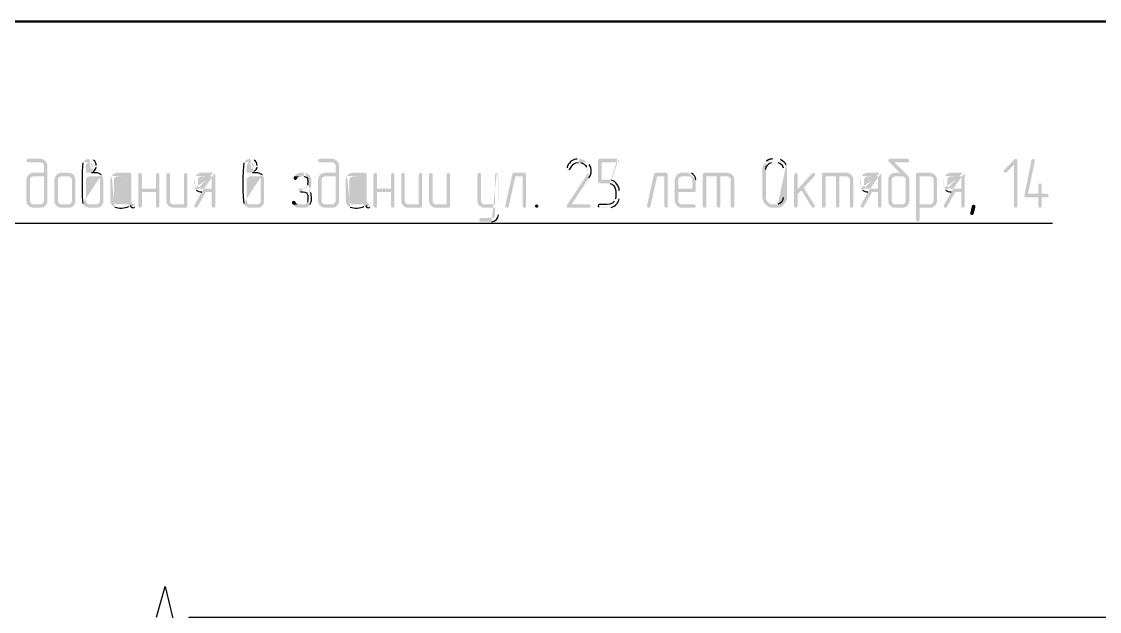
# Model space of a CAD drawing. Header units: millimetres. Extents: x -211 to 10565, y -2293 to 2244.
# Drawn here: x 5280.6 to 5368.6, y -122.5 to -74.3 of the extents above; entities that cross this region are included whole.
import ezdxf

# ---------------------------------------------------------------- set-up
doc = ezdxf.new("R2010")
doc.units = ezdxf.units.MM
doc.layers.add('PDF _Геометрия', color=7, linetype='Continuous')
doc.layers.add('PDF _Сплошная заливка', color=7, linetype='Continuous')

msp = doc.modelspace()

# ---------------------------------------------------------------- hatches: boundary and pattern name
at = {"layer": 'PDF _Сплошная заливка', "transparency": 33554559}
for points in [[(5282.115, -85.533), (5281.12, -85.533), (5281.015, -85.597), (5280.972, -85.681), (5281.015, -85.787), (5281.12, -85.83), (5282.115, -85.83), (5282.242, -85.851), (5282.327, -85.914), (5282.39, -85.999), (5282.411, -86.105), (5282.411, -86.676), (5281.565, -86.676), (5281.438, -86.697), (5281.332, -86.718), (5281.226, -86.782), (5281.142, -86.845), (5281.078, -86.93), (5282.411, -86.972), (5282.411, -88.961), (5282.39, -89.067), (5282.327, -89.152), (5282.327, -89.173), (5282.221, -89.236), (5282.115, -89.258), (5281.565, -89.258), (5281.078, -89.279), (5281.142, -89.363), (5281.226, -89.427), (5281.332, -89.49), (5281.438, -89.512), (5281.565, -89.533), (5282.115, -89.533), (5282.242, -89.512), (5282.348, -89.49), (5282.454, -89.448), (5282.538, -89.363), (5282.602, -89.279), (5282.644, -89.194), (5282.686, -89.088), (5282.686, -85.999), (5282.644, -85.893), (5282.602, -85.808), (5282.517, -85.703), (5282.348, -85.576), (5282.242, -85.555)], [(5305.942, -85.533), (5304.947, -85.533), (5304.841, -85.597), (5304.799, -85.681), (5304.841, -85.787), (5304.947, -85.83), (5305.942, -85.83), (5306.069, -85.851), (5306.153, -85.914), (5306.217, -85.999), (5306.238, -86.105), (5306.238, -86.676), (5305.391, -86.676), (5305.265, -86.697), (5305.159, -86.718), (5305.053, -86.782), (5304.968, -86.845), (5304.905, -86.93), (5306.238, -86.972), (5306.238, -88.961), (5306.217, -89.067), (5306.153, -89.152), (5306.153, -89.173), (5306.047, -89.236), (5305.942, -89.258), (5305.391, -89.258), (5304.905, -89.279), (5304.968, -89.363), (5305.053, -89.427), (5305.159, -89.49), (5305.265, -89.512), (5305.391, -89.533), (5305.942, -89.533), (5306.069, -89.512), (5306.174, -89.49), (5306.28, -89.448), (5306.365, -89.363), (5306.428, -89.279), (5306.471, -89.194), (5306.513, -89.088), (5306.513, -85.999), (5306.471, -85.893), (5306.428, -85.808), (5306.344, -85.703), (5306.174, -85.576), (5306.069, -85.555)], [(5352.96, -85.533), (5351.521, -85.533), (5351.415, -85.576), (5351.373, -85.66), (5351.373, -85.724), (5351.437, -85.787), (5352.346, -86.676), (5351.966, -86.676), (5351.839, -86.697), (5351.733, -86.718), (5351.627, -86.782), (5351.542, -86.845), (5351.479, -86.93), (5351.415, -87.036), (5351.373, -87.247), (5351.373, -88.961), (5351.415, -89.173), (5351.479, -89.279), (5351.966, -89.258), (5351.839, -89.236), (5351.754, -89.173), (5351.691, -89.067), (5351.669, -88.961), (5351.669, -87.247), (5351.691, -87.142), (5351.754, -87.057), (5351.839, -86.993), (5351.966, -86.972), (5352.516, -86.972), (5353.002, -86.951), (5352.939, -86.845), (5352.918, -86.845), (5351.881, -85.83), (5352.96, -85.83), (5353.066, -85.787), (5353.087, -85.681), (5353.045, -85.576)], [(5361.805, -85.533), (5361.699, -85.576), (5360.853, -86.443), (5360.811, -86.528), (5360.853, -86.634), (5360.938, -86.676), (5361.043, -86.634), (5361.657, -86.02), (5361.932, -85.681), (5361.89, -85.576)], [(5361.932, -85.681), (5361.657, -86.02), (5361.657, -89.406), (5361.699, -89.49), (5361.805, -89.533), (5361.89, -89.49), (5361.911, -89.49), (5361.932, -89.385)], [(5363.202, -85.533), (5363.117, -85.576), (5363.075, -85.66), (5362.503, -88.496), (5362.482, -88.538), (5362.525, -88.644), (5362.63, -88.686), (5363.625, -88.686), (5363.625, -89.406), (5363.667, -89.49), (5363.773, -89.533), (5363.879, -89.49), (5363.921, -89.385), (5363.921, -88.686), (5364.366, -88.686), (5364.45, -88.623), (5364.493, -88.538), (5364.45, -88.432), (5364.344, -88.39), (5362.8, -88.39), (5363.35, -85.703), (5363.35, -85.681), (5363.308, -85.576)], [(5281.078, -86.93), (5281.015, -87.036), (5280.972, -87.247), (5280.972, -88.961), (5281.015, -89.173), (5281.078, -89.279), (5281.565, -89.258), (5281.438, -89.236), (5281.353, -89.173), (5281.29, -89.067), (5281.269, -88.961), (5281.269, -87.247), (5281.29, -87.142), (5281.353, -87.057), (5281.438, -86.993), (5281.565, -86.972), (5282.411, -86.972)], [(5283.363, -86.93), (5283.279, -87.142), (5283.258, -87.247), (5283.258, -88.961), (5283.3, -89.173), (5283.363, -89.279), (5283.829, -89.258), (5283.723, -89.236), (5283.639, -89.173), (5283.575, -89.067), (5283.554, -88.961), (5283.554, -87.247), (5283.575, -87.142), (5283.639, -87.057), (5283.723, -86.993), (5283.829, -86.972), (5284.4, -86.972)], [(5284.4, -86.676), (5283.829, -86.676), (5283.617, -86.718), (5283.512, -86.782), (5283.363, -86.93), (5284.4, -86.972), (5284.527, -86.993), (5284.612, -87.057), (5284.675, -87.142), (5284.697, -87.247), (5284.697, -88.961), (5284.675, -89.067), (5284.612, -89.173), (5284.527, -89.236), (5284.4, -89.258), (5283.829, -89.258), (5283.363, -89.279), (5283.427, -89.363), (5283.512, -89.427), (5283.617, -89.49), (5283.723, -89.512), (5283.829, -89.533), (5284.527, -89.533), (5284.633, -89.49), (5284.718, -89.448), (5284.824, -89.363), (5284.887, -89.279), (5284.929, -89.194), (5284.972, -89.088), (5284.972, -87.142), (5284.887, -86.93), (5284.824, -86.845), (5284.739, -86.782), (5284.633, -86.718), (5284.527, -86.697)], [(5287.172, -86.93), (5286.686, -86.972), (5286.813, -86.993), (5286.897, -87.057), (5286.961, -87.142), (5286.982, -87.247), (5286.982, -88.961), (5286.961, -89.067), (5286.897, -89.152), (5286.897, -89.173), (5286.791, -89.236), (5286.686, -89.258), (5286.136, -89.258), (5285.649, -89.279), (5285.712, -89.363), (5285.797, -89.427), (5285.903, -89.49), (5286.009, -89.512), (5286.136, -89.533), (5286.686, -89.533), (5286.813, -89.512), (5286.918, -89.49), (5287.024, -89.448), (5287.109, -89.363), (5287.172, -89.279), (5287.215, -89.194), (5287.257, -89.088), (5287.257, -87.142), (5287.215, -87.036)], [(5289.415, -86.676), (5288.4, -86.676), (5288.188, -86.718), (5288.082, -86.782), (5287.998, -86.866), (5287.934, -86.93), (5289.267, -86.972), (5289.267, -88.961), (5289.246, -89.067), (5289.183, -89.173), (5289.098, -89.236), (5288.971, -89.258), (5288.4, -89.258), (5289.733, -89.258), (5289.669, -89.215), (5289.606, -89.152), (5289.563, -89.067), (5289.542, -88.961), (5289.542, -86.803), (5289.5, -86.718)], [(5290.262, -86.676), (5290.156, -86.74), (5290.114, -86.824), (5290.114, -89.406), (5290.156, -89.49), (5290.262, -89.533), (5290.368, -89.49), (5290.41, -89.385), (5290.41, -88.242), (5291.553, -88.242), (5290.41, -87.967), (5290.41, -86.824), (5290.368, -86.718)], [(5291.701, -86.676), (5291.595, -86.74), (5291.553, -86.824), (5291.553, -87.967), (5290.41, -87.967), (5291.553, -88.242), (5291.553, -89.406), (5291.595, -89.49), (5291.701, -89.533), (5291.785, -89.49), (5291.807, -89.49), (5291.828, -89.385), (5291.828, -86.824), (5291.785, -86.718)], [(5292.547, -86.676), (5292.441, -86.74), (5292.399, -86.824), (5292.399, -88.961), (5292.441, -89.173), (5292.505, -89.279), (5292.97, -89.258), (5292.865, -89.236), (5292.78, -89.173), (5292.716, -89.067), (5292.695, -88.961), (5292.695, -86.824), (5292.653, -86.718)], [(5293.986, -86.676), (5293.88, -86.74), (5293.838, -86.824), (5293.838, -89.258), (5292.97, -89.258), (5292.505, -89.279), (5292.568, -89.363), (5292.653, -89.427), (5292.759, -89.49), (5292.865, -89.512), (5292.97, -89.533), (5294.007, -89.533), (5294.092, -89.49), (5294.113, -89.385), (5294.113, -86.824), (5294.071, -86.718)], [(5300.313, -86.93), (5299.826, -86.972), (5299.953, -86.993), (5300.038, -87.057), (5300.101, -87.142), (5300.123, -87.247), (5300.123, -88.961), (5300.101, -89.067), (5300.038, -89.152), (5300.038, -89.173), (5299.932, -89.236), (5299.826, -89.258), (5299.276, -89.258), (5298.789, -89.279), (5298.853, -89.363), (5298.938, -89.427), (5299.043, -89.49), (5299.149, -89.512), (5299.276, -89.533), (5299.826, -89.533), (5299.953, -89.512), (5300.059, -89.49), (5300.165, -89.448), (5300.25, -89.363), (5300.313, -89.279), (5300.355, -89.194), (5300.398, -89.088), (5300.398, -87.142), (5300.355, -87.036)], [(5302.852, -86.972), (5302.81, -87.078), (5302.81, -87.12), (5302.852, -87.226), (5302.958, -87.269), (5303.022, -87.247), (5303.085, -87.163), (5303.106, -87.099), (5303.191, -87.015), (5303.233, -86.993), (5303.36, -86.972), (5303.635, -86.972)], [(5304.905, -86.93), (5304.841, -87.036), (5304.799, -87.247), (5304.799, -88.961), (5304.841, -89.173), (5304.905, -89.279), (5305.391, -89.258), (5305.265, -89.236), (5305.18, -89.173), (5305.116, -89.067), (5305.095, -88.961), (5305.095, -87.247), (5305.116, -87.142), (5305.18, -87.057), (5305.265, -86.993), (5305.391, -86.972), (5306.238, -86.972)], [(5308.65, -86.676), (5307.634, -86.676), (5307.423, -86.718), (5307.317, -86.782), (5307.169, -86.93), (5308.502, -86.972), (5308.502, -88.961), (5308.481, -89.067), (5308.417, -89.173), (5308.333, -89.236), (5308.206, -89.258), (5307.634, -89.258), (5308.968, -89.258), (5308.904, -89.215), (5308.841, -89.152), (5308.798, -89.067), (5308.777, -88.961), (5308.777, -86.803), (5308.735, -86.718)], [(5309.475, -86.676), (5309.37, -86.74), (5309.327, -86.824), (5309.327, -89.406), (5309.37, -89.49), (5309.475, -89.533), (5309.581, -89.49), (5309.624, -89.385), (5309.624, -88.242), (5310.766, -88.242), (5309.624, -87.967), (5309.624, -86.824), (5309.581, -86.718)], [(5310.914, -86.676), (5310.809, -86.74), (5310.766, -86.824), (5310.766, -87.967), (5309.624, -87.967), (5310.766, -88.242), (5310.766, -89.406), (5310.809, -89.49), (5310.914, -89.533), (5310.999, -89.49), (5311.02, -89.49), (5311.041, -89.385), (5311.041, -86.824), (5310.999, -86.718)], [(5311.74, -86.676), (5311.634, -86.74), (5311.591, -86.824), (5311.591, -88.961), (5311.634, -89.173), (5311.697, -89.279), (5312.163, -89.258), (5312.057, -89.236), (5311.972, -89.173), (5311.909, -89.067), (5311.888, -88.961), (5311.888, -86.824), (5311.845, -86.718)], [(5313.179, -86.676), (5313.073, -86.74), (5313.03, -86.824), (5313.03, -89.258), (5312.163, -89.258), (5311.697, -89.279), (5311.761, -89.363), (5311.845, -89.427), (5311.951, -89.49), (5312.057, -89.512), (5312.163, -89.533), (5313.2, -89.533), (5313.284, -89.49), (5313.305, -89.385), (5313.305, -86.824), (5313.263, -86.718)], [(5314.004, -86.676), (5313.898, -86.74), (5313.856, -86.824), (5313.856, -88.961), (5313.898, -89.173), (5313.961, -89.279), (5314.427, -89.258), (5314.321, -89.236), (5314.237, -89.173), (5314.173, -89.067), (5314.152, -88.961), (5314.152, -86.824), (5314.11, -86.718)], [(5315.443, -86.676), (5315.337, -86.74), (5315.295, -86.824), (5315.295, -89.258), (5314.427, -89.258), (5313.961, -89.279), (5314.025, -89.363), (5314.11, -89.427), (5314.215, -89.49), (5314.321, -89.512), (5314.427, -89.533), (5315.464, -89.533), (5315.548, -89.49), (5315.57, -89.385), (5315.57, -86.824), (5315.527, -86.718)], [(5317.961, -86.676), (5317.855, -86.74), (5317.813, -86.824), (5317.813, -88.961), (5317.855, -89.173), (5317.918, -89.279), (5318.405, -89.258), (5318.299, -89.236), (5318.194, -89.173), (5318.13, -89.067), (5318.109, -88.961), (5318.109, -86.824), (5318.067, -86.718)], [(5321.664, -86.676), (5320.796, -86.676), (5320.712, -86.697), (5320.669, -86.782), (5320.098, -89.363), (5320.077, -89.385), (5320.14, -89.49), (5320.225, -89.533), (5320.31, -89.512), (5320.373, -89.427), (5320.923, -86.972), (5321.516, -86.972), (5321.791, -86.824), (5321.791, -86.803), (5321.749, -86.718)], [(5321.791, -86.824), (5321.516, -86.972), (5321.516, -89.406), (5321.558, -89.49), (5321.664, -89.533), (5321.749, -89.49), (5321.77, -89.49), (5321.791, -89.385)], [(5333.239, -86.676), (5332.371, -86.676), (5332.286, -86.697), (5332.244, -86.782), (5331.673, -89.363), (5331.652, -89.385), (5331.715, -89.49), (5331.8, -89.533), (5331.884, -89.512), (5331.948, -89.427), (5332.498, -86.972), (5333.09, -86.972), (5333.366, -86.824), (5333.366, -86.803), (5333.323, -86.718)], [(5333.366, -86.824), (5333.09, -86.972), (5333.09, -89.406), (5333.133, -89.49), (5333.239, -89.533), (5333.323, -89.49), (5333.344, -89.49), (5333.366, -89.385)], [(5334.043, -86.93), (5333.958, -87.142), (5333.937, -87.247), (5333.937, -88.961), (5333.979, -89.173), (5334.043, -89.279), (5334.106, -89.363), (5334.191, -89.427), (5334.297, -89.49), (5334.402, -89.512), (5334.508, -89.533), (5335.524, -89.533), (5335.63, -89.49), (5335.651, -89.385), (5335.609, -89.3), (5335.524, -89.258), (5334.508, -89.258), (5334.402, -89.236), (5334.318, -89.173), (5334.254, -89.067), (5334.233, -88.961), (5334.233, -88.242), (5335.545, -88.242), (5335.63, -88.2), (5335.651, -88.115), (5334.233, -87.967), (5334.233, -87.247), (5334.254, -87.142), (5334.318, -87.057), (5334.402, -86.993), (5334.508, -86.972), (5335.08, -86.972)], [(5338.232, -86.676), (5336.349, -86.676), (5336.265, -86.718), (5336.222, -86.824), (5336.222, -89.406), (5336.265, -89.49), (5336.37, -89.533), (5336.476, -89.49), (5336.518, -89.385), (5336.518, -86.972), (5338.232, -86.972), (5338.698, -86.93), (5338.635, -86.845), (5338.55, -86.782), (5338.444, -86.718), (5338.338, -86.697)], [(5337.661, -86.972), (5337.365, -86.972), (5337.365, -89.406), (5337.407, -89.49), (5337.513, -89.533), (5337.619, -89.49), (5337.661, -89.385)], [(5338.698, -86.93), (5338.232, -86.972), (5338.338, -86.993), (5338.423, -87.057), (5338.486, -87.142), (5338.508, -87.247), (5338.508, -89.406), (5338.55, -89.49), (5338.656, -89.533), (5338.761, -89.49), (5338.804, -89.385), (5338.804, -87.247), (5338.761, -87.036)], [(5343.819, -86.676), (5343.734, -86.74), (5343.692, -86.824), (5343.692, -89.406), (5343.734, -89.49), (5343.819, -89.533), (5343.925, -89.49), (5343.967, -89.385), (5343.967, -88.454), (5344.284, -88.115), (5343.967, -88.03), (5343.967, -86.824), (5343.925, -86.718)], [(5345.258, -86.676), (5345.152, -86.74), (5343.967, -88.03), (5344.284, -88.115), (5345.131, -89.469), (5345.173, -89.512), (5345.237, -89.533), (5345.342, -89.49), (5345.385, -89.385), (5345.364, -89.321), (5344.475, -87.903), (5345.364, -86.93), (5345.406, -86.824), (5345.364, -86.718)], [(5347.966, -86.676), (5346.083, -86.676), (5345.998, -86.718), (5345.956, -86.824), (5345.956, -89.406), (5345.998, -89.49), (5346.104, -89.533), (5346.21, -89.49), (5346.252, -89.385), (5346.252, -86.972), (5347.966, -86.972), (5348.432, -86.93), (5348.368, -86.845), (5348.284, -86.782), (5348.178, -86.718), (5348.072, -86.697)], [(5347.395, -86.972), (5347.099, -86.972), (5347.099, -89.406), (5347.141, -89.49), (5347.247, -89.533), (5347.353, -89.49), (5347.395, -89.385)], [(5348.432, -86.93), (5347.966, -86.972), (5348.072, -86.993), (5348.157, -87.057), (5348.22, -87.142), (5348.241, -87.247), (5348.241, -89.406), (5348.284, -89.49), (5348.389, -89.533), (5348.495, -89.49), (5348.538, -89.385), (5348.538, -87.247), (5348.495, -87.036)], [(5353.002, -86.951), (5352.516, -86.972), (5352.643, -86.993), (5352.727, -87.057), (5352.791, -87.142), (5352.812, -87.247), (5352.812, -88.961), (5352.791, -89.067), (5352.727, -89.152), (5352.727, -89.173), (5352.622, -89.236), (5352.516, -89.258), (5351.966, -89.258), (5351.479, -89.279), (5351.542, -89.363), (5351.627, -89.427), (5351.733, -89.49), (5351.839, -89.512), (5351.966, -89.533), (5352.516, -89.533), (5352.643, -89.512), (5352.749, -89.49), (5352.854, -89.448), (5352.939, -89.363), (5353.002, -89.279), (5353.045, -89.194), (5353.087, -89.067), (5353.087, -87.163), (5353.066, -87.036)], [(5354.801, -86.676), (5353.764, -86.676), (5353.68, -86.718), (5353.637, -86.824), (5353.637, -90.527), (5353.701, -90.633), (5353.785, -90.675), (5353.891, -90.633), (5353.934, -90.527), (5353.934, -89.533), (5354.907, -89.533), (5355.013, -89.49), (5355.097, -89.448), (5355.203, -89.363), (5355.267, -89.279), (5353.934, -89.258), (5353.934, -86.972), (5354.801, -86.972), (5355.267, -86.93), (5355.118, -86.782), (5355.013, -86.718), (5354.907, -86.697)], [(5355.267, -86.93), (5354.801, -86.972), (5354.907, -86.993), (5354.992, -87.057), (5355.055, -87.142), (5355.076, -87.247), (5355.076, -88.961), (5355.055, -89.067), (5354.992, -89.152), (5354.907, -89.215), (5354.801, -89.258), (5353.934, -89.258), (5355.267, -89.279), (5355.351, -89.067), (5355.351, -87.142), (5355.309, -87.036)], [(5363.773, -87.544), (5363.667, -87.586), (5363.625, -87.671), (5363.625, -88.39), (5362.8, -88.39), (5363.921, -88.39), (5363.921, -87.671), (5363.879, -87.565)], [(5295.298, -88.242), (5294.705, -89.321), (5294.684, -89.385), (5294.727, -89.49), (5294.832, -89.533), (5294.917, -89.512), (5294.959, -89.448), (5295.637, -88.242), (5296.123, -88.242)], [(5349.723, -88.242), (5349.13, -89.321), (5349.109, -89.385), (5349.151, -89.49), (5349.257, -89.533), (5349.342, -89.512), (5349.384, -89.448), (5350.061, -88.242), (5350.548, -88.242)], [(5356.515, -88.242), (5355.923, -89.321), (5355.901, -89.385), (5355.944, -89.49), (5356.05, -89.533), (5356.134, -89.512), (5356.177, -89.448), (5356.854, -88.242), (5357.34, -88.242)], [(5302.81, -88.961), (5302.704, -89.004), (5302.662, -89.088), (5302.662, -89.131), (5302.683, -89.173), (5302.746, -89.279), (5303.212, -89.258), (5303.148, -89.236), (5303.043, -89.194), (5303, -89.131), (5302.937, -89.046), (5302.895, -88.983)], [(5322.658, -89.258), (5322.764, -89.3), (5322.807, -89.385), (5322.764, -89.49), (5322.68, -89.533), (5322.658, -89.533), (5322.553, -89.49), (5322.51, -89.385), (5322.553, -89.3)], [(5358.504, -89.448), (5358.504, -89.406), (5358.462, -89.321), (5358.356, -89.279), (5358.271, -89.3), (5358.208, -89.385), (5358.081, -89.956), (5358.06, -89.998), (5358.102, -90.083), (5358.208, -90.125), (5358.293, -90.104), (5358.356, -90.019)]]:
    msp.add_hatch(color=256, dxfattribs=at).paths.add_polyline_path(points)
h = msp.add_hatch(color=256, dxfattribs=at)
h.paths.add_polyline_path([(5285.649, -85.787), (5285.585, -85.872)], flags=0)
h.paths.add_polyline_path([(5285.585, -89.173), (5285.649, -89.279), (5286.136, -89.258), (5286.009, -89.236), (5285.924, -89.173), (5285.86, -89.067), (5285.839, -88.961), (5285.839, -87.247), (5285.86, -87.142), (5285.924, -87.057), (5286.009, -86.993), (5286.136, -86.972), (5286.686, -86.972), (5287.172, -86.93), (5287.109, -86.845)], flags=0)
h.paths.add_polyline_path([(5286.305, -86.676), (5285.839, -86.676), (5285.839, -86.105), (5285.86, -85.978), (5285.924, -85.893), (5286.009, -85.851), (5286.114, -85.83)], flags=0)
h = msp.add_hatch(color=256, dxfattribs=at)
h.paths.add_polyline_path([(5286.114, -85.533), (5286.03, -85.555), (5285.924, -85.576), (5285.818, -85.618), (5285.733, -85.681), (5285.712, -85.703), (5285.649, -85.787), (5286.114, -85.83), (5286.22, -85.851), (5286.326, -85.893), (5286.389, -85.999), (5286.411, -86.105), (5286.389, -86.211), (5286.347, -86.295), (5286.305, -86.316), (5286.22, -86.401), (5286.136, -86.464), (5286.051, -86.528), (5285.839, -86.676), (5286.305, -86.676), (5286.432, -86.57)], flags=0)
h.paths.add_polyline_path([(5286.686, -86.211), (5286.686, -86.084)], flags=0)
h.paths.add_polyline_path([(5286.453, -85.639), (5286.347, -85.576), (5286.241, -85.555)], flags=0)
h = msp.add_hatch(color=256, dxfattribs=at)
h.paths.add_polyline_path([(5298.789, -85.787), (5298.726, -85.872)], flags=0)
h.paths.add_polyline_path([(5298.726, -89.173), (5298.789, -89.279), (5299.276, -89.258), (5299.149, -89.236), (5299.065, -89.173), (5299.001, -89.067), (5298.98, -88.961), (5298.98, -87.247), (5299.001, -87.142), (5299.065, -87.057), (5299.149, -86.993), (5299.276, -86.972), (5299.826, -86.972), (5300.313, -86.93), (5300.25, -86.845)], flags=0)
h.paths.add_polyline_path([(5299.445, -86.676), (5298.98, -86.676), (5298.98, -86.105), (5299.001, -85.978), (5299.065, -85.893), (5299.149, -85.851), (5299.255, -85.83)], flags=0)
h = msp.add_hatch(color=256, dxfattribs=at)
h.paths.add_polyline_path([(5299.255, -85.533), (5299.17, -85.555), (5299.065, -85.576), (5298.959, -85.618), (5298.874, -85.681), (5298.853, -85.703), (5298.789, -85.787), (5299.255, -85.83), (5299.361, -85.851), (5299.467, -85.893), (5299.53, -85.999), (5299.551, -86.105), (5299.53, -86.211), (5299.488, -86.295), (5299.445, -86.316), (5299.361, -86.401), (5299.276, -86.464), (5299.191, -86.528), (5298.98, -86.676), (5299.445, -86.676), (5299.572, -86.57)], flags=0)
h.paths.add_polyline_path([(5299.826, -86.211), (5299.826, -86.084)], flags=0)
h.paths.add_polyline_path([(5299.594, -85.639), (5299.488, -85.576), (5299.382, -85.555)], flags=0)
h = msp.add_hatch(color=256, dxfattribs=at)
h.paths.add_polyline_path([(5326.785, -85.83), (5326.065, -85.83), (5326.129, -85.83), (5326.235, -85.851)], flags=0)
h.paths.add_polyline_path([(5326.742, -86.211), (5326.785, -86.295), (5326.827, -86.401), (5326.827, -86.613), (5326.785, -86.74), (5326.742, -86.824), (5326.7, -86.951), (5325.134, -89.3), (5325.113, -89.385), (5325.134, -89.49), (5325.24, -89.533), (5326.954, -89.533), (5327.06, -89.49), (5327.102, -89.385), (5327.039, -89.3), (5326.954, -89.258), (5325.515, -89.258), (5326.933, -87.099)], flags=0)
h.paths.add_polyline_path([(5326.954, -85.999), (5326.869, -85.914)], flags=0)
h = msp.add_hatch(color=256, dxfattribs=at)
h.paths.add_polyline_path([(5326.044, -85.533), (5325.959, -85.555)], flags=0)
h.paths.add_polyline_path([(5325.155, -86.274), (5325.198, -86.38), (5325.303, -86.401)], flags=0)
h.paths.add_polyline_path([(5326.065, -85.83), (5326.785, -85.83), (5326.7, -85.745), (5326.594, -85.681), (5326.277, -85.555), (5326.171, -85.555)], flags=0)
h = msp.add_hatch(color=256, dxfattribs=at)
h.paths.add_polyline_path([(5329.26, -85.533), (5327.8, -85.533), (5327.716, -85.576), (5327.673, -85.681), (5327.673, -87.395), (5327.695, -87.417), (5327.716, -87.501), (5327.822, -87.544), (5328.647, -87.544)], flags=0)
h.paths.add_polyline_path([(5329.091, -88.792), (5329.07, -88.898), (5329.007, -89.004)], flags=0)
h.paths.add_polyline_path([(5327.716, -89.49), (5327.822, -89.533), (5328.647, -89.533), (5328.753, -89.512)], flags=0)
h.paths.add_polyline_path([(5329.387, -88.792), (5329.387, -88.115)], flags=0)
h.paths.add_polyline_path([(5328.774, -87.29), (5328.668, -87.269), (5328.541, -87.247), (5327.97, -87.247), (5327.97, -85.83), (5329.26, -85.83), (5329.366, -85.787), (5329.387, -85.681), (5329.345, -85.576)], flags=0)
h = msp.add_hatch(color=256, dxfattribs=at)
h.paths.add_polyline_path([(5341.343, -85.787), (5341.28, -85.872), (5341.216, -85.978), (5341.174, -86.062), (5341.131, -86.168), (5341.11, -86.274), (5341.089, -86.401), (5341.089, -88.686), (5341.131, -88.898), (5341.216, -89.109), (5341.28, -89.194), (5341.428, -89.342), (5341.533, -89.406), (5341.639, -89.469), (5341.745, -89.512), (5341.851, -89.533), (5342.359, -89.533), (5342.465, -89.512), (5342.676, -89.427), (5342.761, -89.363), (5342.845, -89.279), (5341.957, -89.258), (5341.851, -89.236), (5341.745, -89.215), (5341.639, -89.152), (5341.555, -89.067), (5341.428, -88.898), (5341.385, -88.792), (5341.385, -86.401)], flags=0)
h.paths.add_polyline_path([(5341.83, -85.83), (5342.232, -85.83)], flags=0)
h = msp.add_hatch(color=256, dxfattribs=at)
h.paths.add_polyline_path([(5342.232, -85.533), (5341.957, -85.533)], flags=0)
h.paths.add_polyline_path([(5341.428, -85.724), (5341.343, -85.787), (5342.232, -85.83), (5342.359, -85.83)], flags=0)
h.paths.add_polyline_path([(5342.803, -86.274), (5342.803, -88.686)], flags=0)
h.paths.add_polyline_path([(5342.359, -89.236), (5342.232, -89.258), (5341.957, -89.258), (5342.845, -89.279), (5342.972, -89.109), (5343.036, -89.004), (5343.078, -88.898), (5343.099, -88.792), (5343.099, -86.274), (5343.078, -86.168), (5343.036, -86.062)], flags=0)
h.paths.add_polyline_path([(5342.57, -85.597), (5342.465, -85.576), (5342.359, -85.555)], flags=0)
h = msp.add_hatch(color=256, dxfattribs=at)
h.paths.add_polyline_path([(5287.934, -86.93), (5287.85, -87.142), (5287.828, -87.247), (5287.828, -88.961), (5287.871, -89.173), (5287.934, -89.279), (5287.998, -89.363), (5288.082, -89.427), (5288.188, -89.49)], flags=0)
h.paths.add_polyline_path([(5289.331, -89.427), (5289.415, -89.342), (5289.839, -89.321), (5289.733, -89.258), (5288.4, -89.258), (5288.294, -89.236), (5288.209, -89.173), (5288.146, -89.067), (5288.125, -88.961), (5288.125, -87.247), (5288.146, -87.142), (5288.209, -87.057), (5288.294, -86.993), (5288.4, -86.972), (5289.267, -86.972)], flags=0)
h = msp.add_hatch(color=256, dxfattribs=at)
h.paths.add_polyline_path([(5294.79, -86.93), (5294.727, -87.036)], flags=0)
h.paths.add_polyline_path([(5294.727, -87.036, 0.123781), (5294.727, -87.903)], flags=0)
h.paths.add_polyline_path([(5294.727, -87.903), (5294.79, -87.988), (5295.256, -87.967), (5295.15, -87.946), (5295.065, -87.882), (5295.002, -87.798), (5294.981, -87.671), (5294.981, -87.247), (5295.002, -87.142), (5295.065, -87.057), (5295.15, -86.993), (5295.256, -86.972), (5296.123, -86.972)], flags=0)
h = msp.add_hatch(color=256, dxfattribs=at)
h.paths.add_polyline_path([(5296.25, -86.676), (5295.256, -86.676), (5295.044, -86.718), (5294.938, -86.782), (5294.79, -86.93), (5296.123, -86.972), (5296.123, -87.967), (5295.256, -87.967), (5294.79, -87.988), (5294.854, -88.094)], flags=0)
h.paths.add_polyline_path([(5295.298, -88.242), (5296.123, -88.242), (5296.123, -89.406), (5296.166, -89.49), (5296.25, -89.533), (5296.356, -89.49), (5296.398, -89.385), (5296.398, -86.803), (5296.356, -86.718)], flags=0)
h = msp.add_hatch(color=256, dxfattribs=at)
h.paths.add_polyline_path([(5303.635, -86.676), (5303.339, -86.676), (5303.233, -86.697), (5303.022, -86.782), (5303.022, -86.803), (5302.937, -86.866), (5302.852, -86.972), (5303.656, -86.972)], flags=0)
h.paths.add_polyline_path([(5303.953, -87.692), (5303.931, -87.798), (5303.868, -87.882), (5303.847, -87.882), (5303.741, -87.946), (5303.635, -87.967), (5303.339, -87.967), (5303.254, -88.009), (5303.212, -88.115), (5303.254, -88.2), (5303.254, -88.221), (5303.36, -88.242)], flags=0)
h.paths.add_polyline_path([(5303.931, -89.067), (5303.868, -89.173), (5303.847, -89.173), (5303.741, -89.236), (5303.635, -89.258), (5303.212, -89.258), (5302.746, -89.279), (5302.81, -89.363), (5302.895, -89.427), (5303, -89.49), (5303.106, -89.512), (5303.212, -89.533), (5303.635, -89.533), (5303.741, -89.512), (5303.868, -89.49), (5303.974, -89.427), (5304.058, -89.363), (5304.143, -89.279)], flags=0)
h.paths.add_polyline_path([(5304.185, -88.284), (5304.122, -88.2), (5304.037, -88.115), (5304.143, -88.009), (5304.185, -87.925), (5304.207, -87.903), (5304.228, -87.798), (5304.249, -87.671), (5304.249, -87.247), (5304.228, -87.142), (5304.143, -86.93), (5304.058, -86.845), (5303.953, -86.782), (5303.868, -86.718), (5303.762, -86.697)], flags=0)
h = msp.add_hatch(color=256, dxfattribs=at)
h.paths.add_polyline_path([(5307.169, -86.93), (5307.084, -87.142), (5307.063, -87.247), (5307.063, -88.961), (5307.105, -89.173), (5307.169, -89.279), (5307.232, -89.363), (5307.317, -89.427), (5307.423, -89.49)], flags=0)
h.paths.add_polyline_path([(5308.566, -89.427), (5308.65, -89.342), (5309.073, -89.321), (5308.968, -89.258), (5307.634, -89.258), (5307.529, -89.236), (5307.444, -89.173), (5307.381, -89.067), (5307.359, -88.961), (5307.359, -87.247), (5307.381, -87.142), (5307.444, -87.057), (5307.529, -86.993), (5307.634, -86.972), (5308.502, -86.972)], flags=0)
h = msp.add_hatch(color=256, dxfattribs=at)
h.paths.add_polyline_path([(5319.4, -86.676), (5319.294, -86.74), (5319.252, -86.824), (5319.252, -89.258), (5318.405, -89.258), (5317.918, -89.279), (5317.982, -89.363), (5318.067, -89.427), (5318.172, -89.49), (5318.278, -89.512), (5318.405, -89.533), (5319.252, -89.533), (5319.252, -90.104), (5319.23, -90.21), (5319.167, -90.294), (5319.082, -90.358), (5318.976, -90.379), (5318.109, -90.379), (5318.003, -90.421), (5317.961, -90.527), (5318.003, -90.633), (5318.109, -90.675), (5318.976, -90.675)], flags=0)
h.paths.add_polyline_path([(5319.527, -90.104), (5319.527, -86.824), (5319.484, -86.718)], flags=0)
h = msp.add_hatch(color=256, dxfattribs=at)
h.paths.add_polyline_path([(5335.08, -86.676), (5334.508, -86.676), (5334.297, -86.718), (5334.191, -86.782), (5334.043, -86.93), (5335.08, -86.972), (5335.207, -86.993), (5335.291, -87.057), (5335.355, -87.142), (5335.376, -87.247), (5335.376, -87.967), (5334.233, -87.967), (5335.651, -88.115), (5335.651, -87.247)], flags=0)
h.paths.add_polyline_path([(5335.312, -86.718), (5335.207, -86.697)], flags=0)
h = msp.add_hatch(color=256, dxfattribs=at)
h.paths.add_polyline_path([(5349.215, -86.93), (5349.151, -87.036)], flags=0)
h.paths.add_polyline_path([(5349.151, -87.036, 0.123781), (5349.151, -87.903)], flags=0)
h.paths.add_polyline_path([(5349.151, -87.903), (5349.215, -87.988), (5349.68, -87.967), (5349.574, -87.946), (5349.49, -87.882), (5349.426, -87.798), (5349.405, -87.671), (5349.405, -87.247), (5349.426, -87.142), (5349.49, -87.057), (5349.574, -86.993), (5349.68, -86.972), (5350.548, -86.972)], flags=0)
h = msp.add_hatch(color=256, dxfattribs=at)
h.paths.add_polyline_path([(5350.675, -86.676), (5349.68, -86.676), (5349.469, -86.718), (5349.363, -86.782), (5349.215, -86.93), (5350.548, -86.972), (5350.548, -87.967), (5349.68, -87.967), (5349.215, -87.988), (5349.278, -88.094)], flags=0)
h.paths.add_polyline_path([(5349.723, -88.242), (5350.548, -88.242), (5350.548, -89.406), (5350.59, -89.49), (5350.675, -89.533), (5350.781, -89.49), (5350.823, -89.385), (5350.823, -86.803), (5350.781, -86.718)], flags=0)
h = msp.add_hatch(color=256, dxfattribs=at)
h.paths.add_polyline_path([(5356.007, -86.93), (5355.944, -87.036)], flags=0)
h.paths.add_polyline_path([(5355.944, -87.036, 0.123781), (5355.944, -87.903)], flags=0)
h.paths.add_polyline_path([(5355.944, -87.903), (5356.007, -87.988), (5356.473, -87.967), (5356.367, -87.946), (5356.282, -87.882), (5356.219, -87.798), (5356.198, -87.671), (5356.198, -87.247), (5356.219, -87.142), (5356.282, -87.057), (5356.367, -86.993), (5356.473, -86.972), (5357.34, -86.972)], flags=0)
h = msp.add_hatch(color=256, dxfattribs=at)
h.paths.add_polyline_path([(5357.467, -86.676), (5356.473, -86.676), (5356.367, -86.697), (5356.261, -86.718), (5356.155, -86.782), (5356.007, -86.93), (5357.34, -86.972), (5357.34, -87.967), (5356.473, -87.967), (5356.007, -87.988), (5356.071, -88.094)], flags=0)
h.paths.add_polyline_path([(5356.515, -88.242), (5357.34, -88.242), (5357.34, -89.406), (5357.383, -89.49), (5357.467, -89.533), (5357.573, -89.49), (5357.615, -89.385), (5357.615, -86.803), (5357.573, -86.718)], flags=0)
h = msp.add_hatch(color=256, dxfattribs=at)
h.paths.add_polyline_path([(5289.839, -89.321), (5289.415, -89.342), (5289.458, -89.385)], flags=0)
h.paths.add_polyline_path([(5289.796, -89.49), (5289.817, -89.49), (5289.839, -89.385)], flags=0)
h = msp.add_hatch(color=256, dxfattribs=at)
h.paths.add_polyline_path([(5309.073, -89.321), (5308.65, -89.342), (5308.693, -89.385)], flags=0)
h.paths.add_polyline_path([(5309.031, -89.49), (5309.052, -89.49), (5309.073, -89.385)], flags=0)

# ---------------------------------------------------------------- linework, layer by layer
at = {"layer": 'PDF _Геометрия', "lineweight": 50}
msp.add_lwpolyline([(5097.067, -361.254), (5097.067, -74.34), (5492.132, -74.34), (5492.132, -361.254)], close=True, dxfattribs=at)
at = {"layer": 'PDF _Геометрия', "lineweight": 25}
for points in [[(5226.125, -90.802), (5322.235, -90.802), (5331.376, -90.802), (5357.933, -90.802), (5364.789, -90.802)], [(5291.616, -122.945), (5292.314, -120.427), (5293.52, -125.442), (5294.261, -122.945), (5431.254, -122.945), (5431.254, -194.912)]]:
    msp.add_lwpolyline(points, dxfattribs=at)
for points in [[(5285.585, -85.872), (5285.51, -86.392), (5285.497, -88.873), (5285.585, -89.173)], [(5286.432, -86.57), (5286.58, -86.48), (5286.639, -86.374), (5286.686, -86.211)], [(5286.686, -86.084), (5286.67, -85.889), (5286.621, -85.751), (5286.453, -85.639)], [(5298.726, -85.872), (5298.65, -86.392), (5298.637, -88.873), (5298.726, -89.173)], [(5299.572, -86.57), (5299.72, -86.48), (5299.78, -86.374), (5299.826, -86.211)], [(5299.826, -86.084), (5299.81, -85.889), (5299.762, -85.751), (5299.594, -85.639)], [(5325.959, -85.555), (5325.606, -85.528), (5325.183, -85.932), (5325.155, -86.274)], [(5325.303, -86.401), (5325.55, -86.38), (5325.391, -85.894), (5326.065, -85.83)], [(5326.235, -85.851), (5326.44, -85.906), (5326.642, -86.017), (5326.742, -86.211)], [(5326.933, -87.099), (5327.157, -86.774), (5327.203, -86.325), (5326.954, -85.999)], [(5341.385, -86.401), (5341.348, -86.15), (5341.599, -85.887), (5341.83, -85.83)], [(5341.957, -85.533), (5341.567, -85.621), (5341.752, -85.511), (5341.428, -85.724)], [(5342.359, -85.83), (5342.626, -85.926), (5342.708, -86.009), (5342.803, -86.274)], [(5343.036, -86.062), (5342.934, -85.813), (5342.79, -85.735), (5342.57, -85.597)], [(5287.109, -86.845), (5286.798, -86.617), (5286.725, -86.693), (5286.305, -86.676)], [(5300.25, -86.845), (5299.938, -86.617), (5299.865, -86.693), (5299.445, -86.676)], [(5303.656, -86.972), (5304.075, -87.024), (5303.926, -87.37), (5303.953, -87.692)], [(5335.651, -87.247), (5335.662, -87.025), (5335.521, -86.803), (5335.312, -86.718)], [(5328.647, -87.544), (5329.212, -87.683), (5329.161, -88.329), (5329.091, -88.792)], [(5329.387, -88.115), (5329.428, -87.768), (5329.098, -87.349), (5328.774, -87.29)], [(5294.854, -88.094), (5294.962, -88.187), (5295.151, -88.266), (5295.298, -88.242)], [(5303.36, -88.242), (5304.004, -88.182), (5304.005, -88.431), (5303.931, -89.067)], [(5304.143, -89.279), (5304.294, -88.993), (5304.308, -88.573), (5304.185, -88.284)], [(5328.753, -89.512), (5329.079, -89.421), (5329.342, -89.13), (5329.387, -88.792)], [(5342.803, -88.686), (5342.832, -88.929), (5342.594, -89.206), (5342.359, -89.236)], [(5349.278, -88.094), (5349.386, -88.187), (5349.576, -88.266), (5349.723, -88.242)], [(5356.071, -88.094), (5356.179, -88.187), (5356.368, -88.266), (5356.515, -88.242)], [(5288.188, -89.49), (5288.545, -89.575), (5288.993, -89.599), (5289.331, -89.427)], [(5289.458, -89.385), (5289.559, -89.485), (5289.639, -89.604), (5289.796, -89.49)], [(5307.423, -89.49), (5307.779, -89.575), (5308.227, -89.599), (5308.566, -89.427)], [(5308.693, -89.385), (5308.794, -89.485), (5308.874, -89.604), (5309.031, -89.49)], [(5329.007, -89.004), (5328.689, -89.555), (5327.442, -88.977), (5327.716, -89.49)], [(5318.976, -90.675), (5319.274, -90.662), (5319.548, -90.415), (5319.527, -90.104)]]:
    msp.add_open_spline(points, degree=3, dxfattribs=at)

doc.saveas('drawing.dxf')
